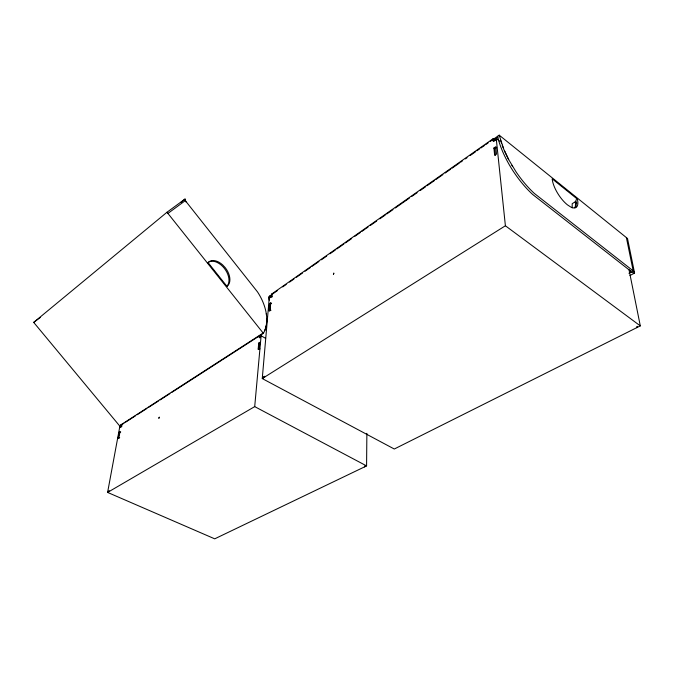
<?xml version="1.0" encoding="UTF-8"?>
<svg xmlns="http://www.w3.org/2000/svg" width="674" height="674" viewBox="0 0 674 674"><rect width="100%" height="100%" fill="white"/><g stroke="black" fill="none" stroke-linecap="round" stroke-linejoin="round"><path stroke-width="1.01" d="M184.398 199.496L257.51 291.909A40.154 25.519 55.4 0 1 265.497 309.745C267.401 317.505 267.511 326.241 263.382 333.335L234.207 352.148M121.826 426.212L119.77 426.785L107.596 492.416L214.72 538.838L366.58 465.903L366.875 433.34M364.482 466.914L364.491 466.197M364.963 466.678L364.971 465.97M365.451 466.442L365.46 465.734M269.988 297.209L269.802 295.953M270.257 304.025L269.726 311.152L268.892 310.672L269.49 303.738L270.729 302.879L271.563 303.359L270.325 304.218L269.49 303.738M263.551 377.76L263.627 376.909M264.107 377.406L264.183 376.555M268.892 310.672L270.139 309.813L270.729 302.879M264.663 377.061L264.739 376.21M628.977 269.474L640.3 325.887L394.29 449.019L262.262 378.569L269.305 297.293L272.245 296.307M259.439 343.47L258.883 349.545L258.176 349.149L258.732 343.066L259.869 342.341L260.577 342.746L259.439 343.47L258.732 343.066M107.596 492.416L254.705 406.616L261.116 335.762L265.632 338.373M271.209 297.276L269.255 297.933L271.361 296.459L271.571 294.235A0.994 0.615 55 0 1 271.723 294.024L493.098 138.743L493.772 138.979L494.008 141.296L496.224 138.456L499.485 141.068M259.945 337.893L259.246 337.489L259.439 335.534A0.851 0.539 57.2 0 1 259.574 335.349L260.172 335.408L259.996 337.329L261.116 335.762M258.176 349.149L259.246 348.466L259.869 342.341M266.264 325.432L265.775 327.581M266.441 324.278L266.752 318.347M108.43 491.927L108.556 491.253M108.792 491.725L108.91 491.043M118.717 438.622L120.039 431.663L119.231 432.186L118.177 437.847L118.851 438.167M109.146 491.514L109.272 490.832M121.994 425.311L121.792 424.325L121.059 426.415L119.677 427.308L121.733 426.735L121.059 426.415M572.175 207.845L572.201 203.674L575.276 201.787L576.893 203.085M265.404 328.794L264.756 330.605M263.155 378.004L263.61 377.095L263.955 377.507M262.818 333.2L259.439 335.66M120.84 424.746L120.435 425.53L121.008 424.957M108.177 492.079L108.691 491.776M495.188 140.554L496.3 139.13L493.216 141.287L492.997 138.937A1.196 0.489 55.4 0 1 493.098 138.743M121.505 424.46L259.574 335.349M123.957 423.255L119.711 425.993L33.7 322.391L166.992 212.243L185.038 199.024L185.906 201.93M180.977 202.368L185.038 199.024M33.7 322.391L40.322 317.437M167.927 213.414L185.308 200.633M277.595 290.494L268.715 296.72A49.606 29.858 56.4 0 0 269.196 300.208M282.701 286.922L286.206 284.462M289.576 282.094L293.957 279.028M296.45 277.275L302.567 272.987M305.052 271.251L310.318 267.561M311.927 266.432L318.937 261.52M321.38 259.802L326.688 256.086M329.974 253.778L335.298 250.054M336.857 248.959L343.909 244.013M345.45 242.935L351.659 238.579M354.903 236.304L360.278 232.547M361.778 231.485L365.224 229.076M366.302 228.317L368.029 227.113M370.38 225.461L376.64 221.072M379.833 218.839L385.25 215.04M386.708 214.02L393.001 209.606M395.309 207.988L401.611 203.573M402.184 203.169L406.481 200.161M406.784 199.951L409.362 198.139M411.637 196.547L417.113 192.705M420.231 190.523L425.732 186.664M427.114 185.695L431.411 182.688M431.756 182.443L434.342 180.632M435.707 179.672L442.953 174.591M445.16 173.05L446.879 171.845M447.258 171.575L450.704 169.157M452.035 168.23L459.314 163.125M460.637 162.198L462.356 160.993M465.346 158.895L467.074 157.691M470.09 155.576L471.808 154.371M472.238 154.068L475.684 151.658M476.965 150.757L479.543 148.946M480.848 148.036L484.294 145.618M485.566 144.733L488.144 142.922M490.327 141.397L492.045 140.184M492.441 139.906L499.207 135.162L627.502 238.486L634.579 273.054L629.946 275.548M269.71 297.049L272.296 295.237M493.419 140.462L497.724 137.454L497.597 136.291L498.76 140.832A55.816 21.821 56.3 0 0 513.108 171.028L514.456 173.016A54.636 21.374 56.3 0 0 532.679 194.483L630.485 270.948L634.31 271.748L534.339 193.421A54.695 21.324 56.3 0 1 516.099 171.921L508.499 159.3L504.329 150.521M493.907 148.019L495.837 146.679L496.485 154.135L494.657 155.391L493.907 148.019L494.767 148.701L495.432 155.155M494.767 148.701L496.704 147.362M125.693 422.135L135.423 415.858M137.193 414.721L146.932 408.436M148.659 407.323L158.432 401.022M160.126 399.935L169.932 393.608M171.584 392.538L222.134 359.941M222.74 359.545L233.634 352.527M259.246 337.489L261.065 336.318M120.713 431.975L119.231 432.186M118.177 437.847L119.669 437.645M262.262 378.569L505.399 225.773L496.224 138.456M577.449 199.175L577.643 200.33A20.397 7.802 57.1 0 1 570.667 206.969L567.441 204.854A20.397 7.802 57.1 0 1 552.335 179.992L552.166 178.829L577.449 199.175L575.84 200.17L576.034 201.324A20.372 7.818 57.1 0 1 575.571 207.23M628.901 273.248L630.746 272.245L634.579 273.054M271.723 294.024L272.422 294.117M254.705 406.616L366.58 465.903M259.246 348.466L259.953 348.871M270.139 309.813L270.973 310.293M271.361 296.459L272.186 296.948M505.399 225.773L640.3 325.887M166.992 212.243L263.382 333.335M512.585 166.427L511.911 165.332M508.71 159.679L503.849 149.443L499.207 135.162M503.554 148.676L502.189 145.154M501.481 143.115L500.479 140.023M626.39 237.593L633.181 270.864M630.485 270.948L630.746 272.245M637.36 326.368L637.537 327.269M636.534 326.78L636.711 327.682M266.272 313.696L266.407 314.472M207.744 262.767A15.199 9.613 53.7 0 1 224.299 268.294A15.199 9.613 53.7 0 1 226.649 286.526M575.276 201.787A20.355 7.827 57.1 0 1 574.804 207.693M333.807 273.197L333.428 274.495L333.807 273.197M159.241 417.231L158.895 418.225L159.241 417.231M227.576 285.869L227.012 286.399L208.064 262.59L208.654 262.085A15.216 9.613 53.7 0 1 222.572 264.815L225.234 267.654A15.216 9.613 53.7 0 1 227.576 285.869"/></g></svg>
